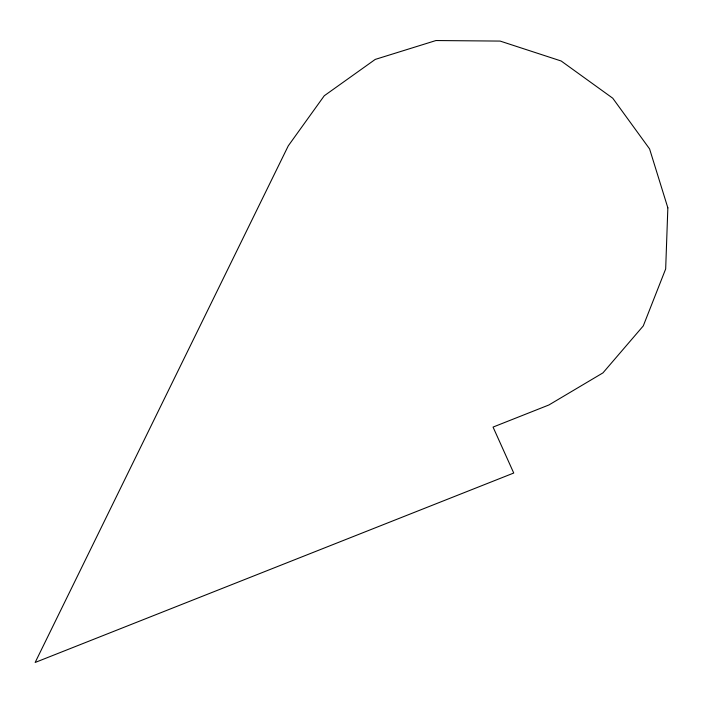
<?xml version="1.0" encoding="UTF-8"?>
<svg xmlns="http://www.w3.org/2000/svg" width="703" height="703" viewBox="0 0 703 703"><rect width="100%" height="100%" fill="white"/><g stroke="black" fill="none" stroke-linecap="round" stroke-linejoin="round"><path stroke-width="1.05" d="M667.85 207.851L665.671 268.95L643.271 325.92L602.954 372.88L548.894 404.981L493.058 427.081L513.735 473.031L35.15 662.463L288.274 145.846L324.259 95.766L375.235 59.412L435.948 40.537L500.132 41.082L561.161 60.994L612.752 98.209L649.581 148.904L667.85 207.851"/></g></svg>
